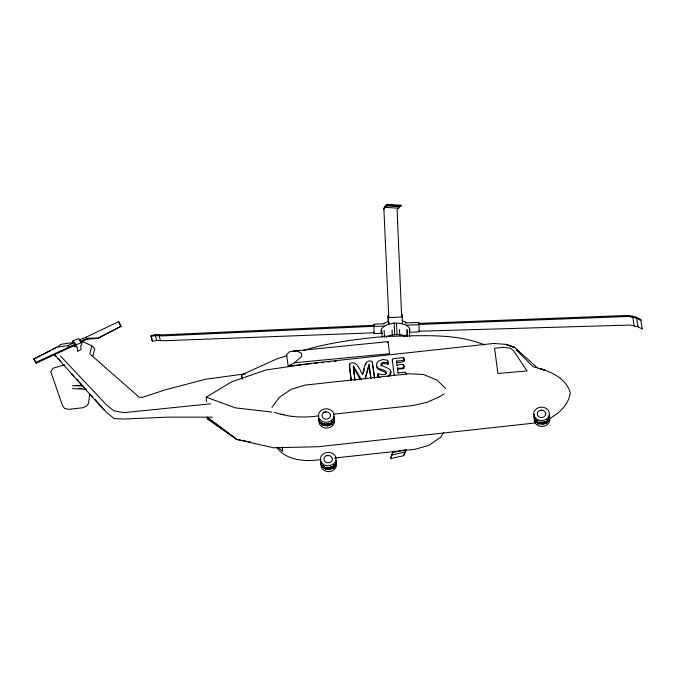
<?xml version="1.0" encoding="UTF-8"?>
<svg xmlns="http://www.w3.org/2000/svg" width="676" height="676" viewBox="0 0 676 676"><rect width="100%" height="100%" fill="white"/><g stroke="black" fill="none" stroke-linecap="round" stroke-linejoin="round"><path stroke-width="1.01" d="M392.283 361.145L392.519 360.249M387.948 342.386L387.999 341.642L293.08 351.14L289.438 351.833L286.573 354.756L288.179 366.029L311.205 363.705M89.739 394.024L88.531 403.335L86.9 405.837L82.979 407.729L68.698 409.36L64.465 408.346L62.631 405.921L50.793 371.775L53.21 368.175L65.048 364.786M319.106 418.36L318.81 420.083L320.289 423.303L323.449 425.432L327.454 425.897A7.825 6.709 -2.6 0 0 334.35 418.393L333.606 416.779M321.108 461.911L320.804 463.635L322.283 466.846L325.452 468.975L329.457 469.448A7.825 6.709 -2.6 0 0 336.344 461.936L335.609 460.331M334.096 416.822L333.496 420.269L330.978 423.015L327.209 424.334A7.825 6.709 -2.6 0 1 318.557 418.512M336.099 460.373L335.499 463.812L332.972 466.567L329.204 467.877A7.825 6.709 -2.6 0 1 320.559 462.063M534.327 414.278L533.879 416.864A7.825 6.709 -2.6 0 0 542.524 422.677L546.293 421.359L548.819 418.613L549.419 415.165M534.429 416.703L534.125 418.427L535.603 421.647L538.772 423.776L542.777 424.241A7.825 6.709 -2.6 0 0 549.664 416.737M81.306 342.031L83.292 341.912L91.835 345.816L89.832 353.869L139.197 397.26L142.467 397.311L164.589 390.052L205.436 379.244L245.472 373.82M365.006 378.805L369.037 364.085L370.896 378.18M365.327 379.059L369.062 365.327L370.82 378.408M92.773 356.167L94.817 348.951L91.835 345.816M363.13 373.777L364.567 368.876M365.724 364.955L366.046 363.958M390.576 458.59L393.187 451.424L390.576 458.59L403.665 455.692L406.31 449.557M404.856 451.83L403.665 455.692M327.454 425.897L328.705 423.091M329.457 469.448L330.699 466.643M542.777 424.241L543.605 422.373M380.951 364.863L383.309 363.46L388.032 364.06L387.728 360.24L382.827 359.488L378.205 361.246A5.281 4.529 -2.6 0 0 376.693 364.034C375.062 370.837 383.664 369.966 386.393 373.414M388.032 364.06L387.787 361.483M323.449 425.432L324.395 423.556M325.452 468.975L326.398 467.108M538.772 423.776L539.718 421.9M394.015 450.943L393.221 452.455L405.304 449.777M286.835 355.753L276.881 358.897L241.662 374.834L241.619 377.107M389.739 375.974C395.24 367.127 382.371 368.42 380.892 363.62L383.25 362.226L387.973 362.826M376.709 365.217C376.802 370.904 386.216 368.175 386.241 373.127C384.678 377.58 375.256 370.685 378.264 376.819L380.191 377.453M377.842 373.98L377.969 377.58M443.448 432.64L440.76 437.144L428.618 445.484L414.81 449.295L334.535 458.041M403.986 360.215L396.533 361.102L396.584 362.344C400.699 362.919 406.631 361.854 403.378 357.562L393.297 358.66L392.241 359.387L394.133 375.231M404.037 361.457L403.91 359.049M401.654 316.478L397.099 210.067L399.465 206.78L401.088 205.935L401.062 205.259L387.847 204.397L386.207 204.896L383.841 208.174L388.776 317.382M383.875 209.205L386.241 205.926L387.872 205.081L401.088 205.935M403.91 366.561L403.597 368.597L397.496 369.257L397.437 368.023C407.011 369.78 405.803 361.575 397.091 365.336M271.98 407.425L279.036 397.632L291.179 389.291L304.96 385.117L409.208 373.752L423.514 374.496L436.95 380.056L445.611 388.413M58.119 346.695L60.781 344.371L73.354 342.504M288.179 366.029L294.635 362.716L301.876 356.193L301.488 353.337L297.195 351.038L293.08 351.14M374.436 378.214L372.214 361.33C364.018 358.702 364.22 369.502 362.497 374.504L362.429 374.512C359.615 369.772 356.97 359.531 349.492 363.798L351.241 380.318M350.007 364.71L349.264 366.13L351.165 380.529M387.855 376.338L390.255 373.718L390.373 371.53M354.773 380.351L353.303 365.8L361.432 379.633M320.289 423.303L321.717 422.382M322.283 466.846L323.711 465.925M535.603 421.647L537.031 420.725M549.275 418.748C559.289 413.247 568.922 404.561 570.248 392.579C566.311 379.016 552.554 372.332 540.014 368.581L544.831 370.169L533.111 366.705L516.101 349.838L518.948 351.359L537.226 367.634M444.149 393.88L438.927 397.099L426.64 402.406L412.799 405.558L333.572 414.194M206.425 401.51L206.231 397.175L231.581 381.864L265.702 370.068L309.464 363.527L493.573 343.467L506.704 344.397L514.782 347.498L518.948 351.359M85.996 337.206L118.663 321.658L120.962 326.347L98.037 338.355L87.052 339.217L80.833 342.217L79.557 339.774L85.996 337.206L87.052 339.217M75.121 344.185L36.014 362.294L36.081 363.24L75.188 345.123L75.121 344.185L73.904 342.681L67.684 345.681L56.75 347.177L33.8 358.871L36.081 363.24M33.825 359.184L50.345 350.768M52.187 349.83L56.75 347.177M80.765 341.27L86.984 338.279L98.012 338.042L120.962 326.347M72.974 342.8L72.839 340.907L78.686 338.558L81.745 342.529L81.88 344.422L80.757 345.52L81.052 349.627L77.563 351.351L77.241 346.932L76.033 346.771L74.808 345.183M76.033 346.771L75.889 344.878L81.745 342.529M377.892 375.214L378.104 373.879M303.752 350.413C330.344 342.124 358.238 339.031 385.861 336.327C418.824 336.225 453.25 332.33 484.582 344.87M399.423 205.749L401.062 205.259M374.445 332.761L164.234 340.738L156.545 340.484L152.32 341.177L151.044 335.651L155.252 334.612L162.941 334.865L374.394 325.257M405.194 452.067L392.105 454.965L392.072 453.934M151.069 336.327L155.286 335.642L162.984 335.896L374.428 326.288M535.324 422.948L318.202 446.743L273.493 447.765L236.769 439.459L207.143 417.202L207.228 418.985L236.592 439.307L240.656 440.11M398.088 372.907L405.355 372.113L406.191 374.082M323.796 412.191L325.815 411.971M318.979 415.782C304.073 418.022 288.61 417.388 274.363 412.199M322.046 425.559L332.161 424.452L332.102 423.21L321.987 424.317L321.725 422.306M540.124 410.425L542.144 410.205M537.31 422.661L547.425 421.554L547.154 419.551M537.361 423.903L547.476 422.796L547.425 421.554M326.804 455.624L328.823 455.404M320.982 459.519C305.586 461.911 286.582 460.829 276.577 447.275M328.029 467.42L323.981 467.86L323.719 465.857M330.057 467.2L334.096 466.761L333.834 464.75M325.055 468.992L334.155 468.003L334.096 466.761M314.348 363.384L317.483 363.063M321.675 362.64L323.77 362.429M327.953 362.006L330.049 361.795M334.231 361.373L336.327 361.161M294.635 362.716L389.587 353.7L387.999 341.642M388.396 322.029L388.092 315.269L388.168 317.534L402.169 317.002L402.085 314.737L402.482 323.762M384.171 323.753L373.718 324.159L374.132 333.606L382.489 333.285M405.228 322.951L418.816 322.435L419.221 331.882L409.817 332.246M418.503 323.407L628.714 315.422L636.462 317.162L640.789 319.604L642.2 328.891L637.882 326.795L630.142 325.055L418.562 331.232M418.545 324.438L628.756 316.452L636.496 318.193L640.814 320.289L640.789 319.604M373.803 326.423L384.247 326.026M406.352 325.181L418.892 324.7M210.76 403.792L124.105 412.639L113.965 410.864L106.546 404.983L60.417 355.939M212.416 417.16L167.378 417.16L124.401 419.01L114.329 418.638L106.909 412.757L94.995 399.508M75.83 385.388L82.1 385.447M72.349 385.759L82.802 385.869M78.965 388.354L81.982 388.497M72.467 388.582L86.553 389.283M283.945 414.464L280.726 414.287M399.465 206.78L386.241 205.926L386.207 204.896M398.308 208.208L385.092 207.355L385.05 206.324M271.591 412.022L235.147 407.822L206.231 397.175M403.251 365.902L403.741 366.155M242.692 440.507L246.757 441.31M248.785 441.707L250.821 442.104M207.143 417.202L236.592 439.307M278.022 447.275L282.686 451.264L282.315 447.064M67.684 345.681L68.682 346.746M54.519 354.528L56.269 356.413M103.918 409.943L54.629 354.908M71.876 373.794L73.98 376.126M76.777 379.244L86.587 390.153M90.795 394.835L92.891 397.167M58.153 358.517L60.671 361.322M372.273 362.564L374.698 377.96M72.839 340.907L75.889 344.878M33.8 358.871L36.014 362.294M360.367 379.599L353.362 367.034L355.052 380.123M120.987 326.66L118.663 321.658M394.209 374.994L394.361 375.493M380.884 365.615L381.044 366.139M160.296 340.434L159.004 334.552M156.545 340.484L155.252 334.612M151.044 335.651L152.32 341.177M241.662 374.834L242.397 379.16M634.088 325.773L632.668 316.14M536.913 419.644L537.234 422.897M396.533 361.102L397.032 365.724M397.437 368.023L398.012 373.169M331.84 421.207L332.026 423.455M333.758 464.995L334.029 466.998M321.649 422.542L321.911 424.553M323.643 466.094L323.914 468.105M74.326 344.853L74.461 346.746M409.369 329.153L409.732 336.547M407.036 329.263L407.391 336.369M407.096 330.564L407.4 336.656M396.516 323.289L397.082 334.738M394.133 322.393L394.75 334.857M384.137 330.201L384.492 337.307M381.805 330.319L382.16 337.425M403.64 357.604L403.699 358.838M403.792 367.262L403.851 368.496M403.454 364.71L403.513 365.953M388.962 321.59L389.055 323.686M388.168 317.534L388.48 324.294M387.711 362.936L387.77 364.17M399.508 329.592L399.753 335.406M392.08 329.896L392.325 335.828M642.175 328.206L642.2 328.891M637.848 325.764L637.882 326.795L636.462 317.162M387.847 204.397L387.872 205.081M374.073 332.093L374.132 333.606M386.106 337.003A14.559 7.478 -2.3 0 1 405.921 336.192M406.952 334.688A14.458 7.419 -2.8 0 1 403.851 336.352M386.714 336.851A14.458 7.419 -2.8 0 1 384.374 335.786M381.441 332.955A14.458 7.419 -2.8 0 1 395.105 323.204A14.458 7.419 -2.8 0 1 409.605 331.578M383.799 323.593A14.458 7.419 -2.8 0 1 388.734 321.294M402.212 320.889A14.458 7.419 -2.8 0 1 406.377 322.494M335.955 462.401A7.825 6.709 -2.6 0 1 328.528 471.654A7.825 6.709 -2.6 0 1 321.506 462.342M330.581 468.198A4.276 3.667 -2.6 0 1 326.964 468.324M334.451 420.548A7.825 6.709 -2.6 0 1 326.009 428.085A7.825 6.709 -2.6 0 1 319.165 419.61M329.212 424.308A4.276 3.667 -2.6 0 1 325.671 424.967M548.827 416.391A7.825 6.709 -2.6 0 1 542.372 426.438A7.825 6.709 -2.6 0 1 534.826 417.134M543.91 422.999A4.276 3.667 -2.6 0 1 540.285 423.117M330.48 415.047L330.15 416.931L328.773 418.436A4.276 3.667 -2.6 0 1 322.249 416.906A4.276 3.667 -2.6 0 1 325.748 411.87L327.936 412.132L329.668 413.29L330.48 415.047M332.474 458.598L332.144 460.483L330.767 461.987A4.276 3.667 -2.6 0 1 324.252 460.449A4.276 3.667 -2.6 0 1 327.75 455.421L330.623 456.139L332.474 458.598M545.794 413.399L545.464 415.275L544.087 416.779A4.276 3.667 -2.6 0 1 537.572 415.25A4.276 3.667 -2.6 0 1 541.07 410.214L543.259 410.476L544.983 411.633L545.794 413.399M503.485 347.295L494.578 348.267L497.891 373.439L527.027 370.997L513.473 350.464L510.372 348.241L503.485 347.295M512.526 346.636L505.53 344.43L514.782 347.498L512.526 346.636M321.937 463.128A7.825 6.709 -2.6 0 0 335.397 461.657A7.825 6.709 -2.6 0 0 327.353 452.405A7.825 6.709 -2.6 0 0 321.937 463.128M319.942 419.576A7.825 6.709 -2.6 0 0 333.395 418.114A7.825 6.709 -2.6 0 0 325.35 408.853A7.825 6.709 -2.6 0 0 319.942 419.576M535.257 417.92A7.825 6.709 -2.6 0 0 548.718 416.458A7.825 6.709 -2.6 0 0 540.673 407.197A7.825 6.709 -2.6 0 0 535.257 417.92"/></g></svg>
